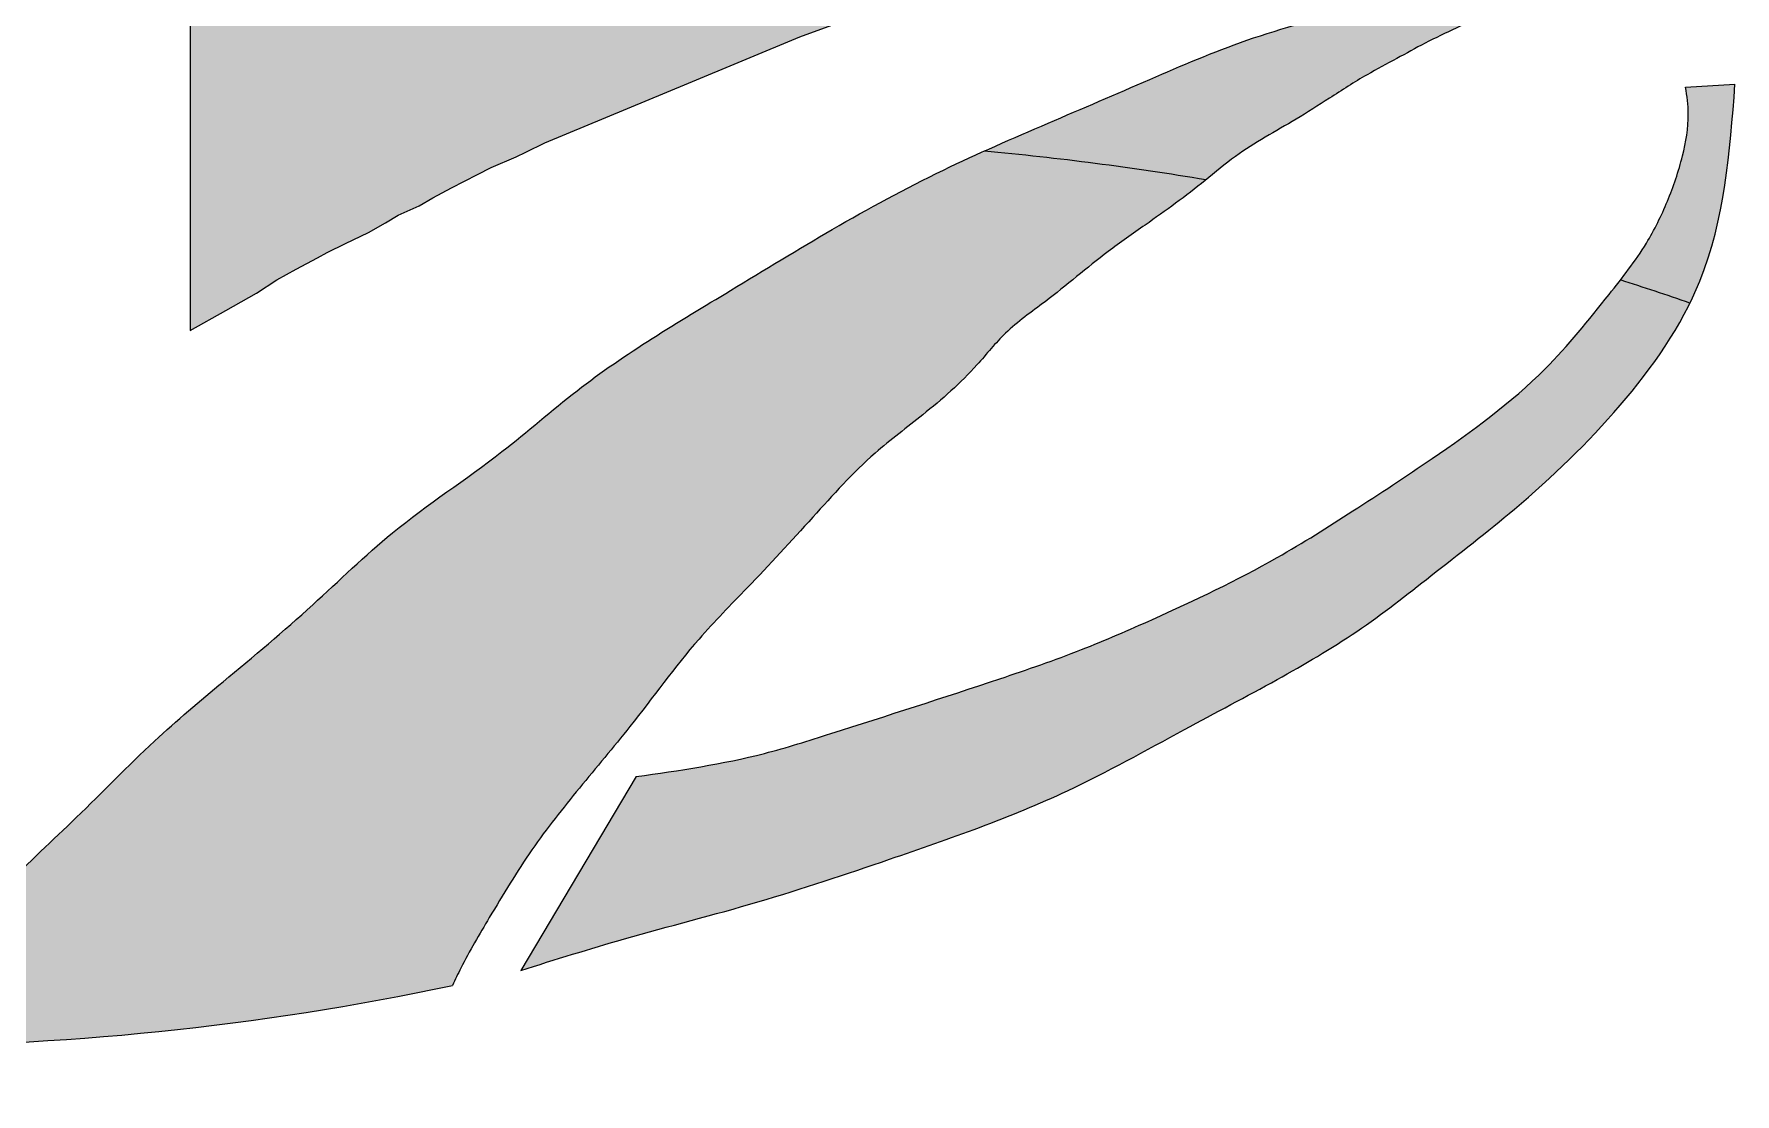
# Model space of a CAD drawing. Extents: x 4283 to 40403, y 1134 to 1764.
# Drawn here: x 4305.45 to 4310.75, y 1149.33 to 1152.63 of the extents above; entities that cross this region are included whole.
import ezdxf

# ---------------------------------------------------------------- set-up
doc = ezdxf.new("R2010")
doc.units = 0

# ---------------------------------------------------------------- blocks, each defined once
blk = doc.blocks.new('A$C0415346C')
h = blk.add_hatch(color=256)
h.dxf.hatch_style = 1
h.paths.add_polyline_path([(1031.245116383667, 983.6028112713466), (1213.790134702751, 1038.14461862433), (1213.790134702751, 614.0463930952101), (1242.457228913801, 630.0760075696489), (1267.199486280879, 643.9109935573507), (1283.406630025071, 654.7171086812596), (1299.052149007926, 663.2363844832616), (1316.005964361253, 672.4680519842291), (1323.859727952644, 676.8030370038686), (1338.602804973109, 684.019341532629), (1357.176672320129, 692.8645844121202), (1370.716094436444, 700.6824120943202), (1381.084611895145, 706.6693207089083), (1397.816083417914, 714.3423518302152), (1408.747919038507, 720.5565363515379), (1423.811757925665, 728.6969225361255), (1444.87312554635, 739.5214690321809), (1455.714930135873, 745.0936436427037), (1475.989420109704, 753.5888227513278), (1483.712041258576, 757.4977365924262), (1499.056746255154, 764.9144292441886), (1614.441251882701, 812.9517853059551), (1703.984770061303, 850.2309142627494), (1846.168958116366, 902.1589435605565), (1967.295437152032, 946.3963474379124), (2078.168753393096, 978.587591145908), (2084.39488480128, 980.9530954739746), (2085.786049749571, 981.6663838966051), (2084.412039973467, 981.7420451224534), (2072.028397859262, 981.7636178839712), (2043.842446443163, 981.1216606982745), (2024.295521653404, 980.40754465072), (1957.455770828354, 978.0436106546076), (1898.501994492647, 975.9585814082748), (1835.460233452555, 969.9888560308827), (1760.905746940888, 957.7407239896461), (1710.528979101393, 951.2717935989349), (1632.789708216907, 933.511342431626), (1579.879958942242, 925.3551691788452), (1541.899601957775, 916.6398295585749), (1527.251873691697, 912.1363703509087), (1527.251873691697, 1855.041413966122), (1214.183905797283, 1855.041413966122), (1090.670241285028, 1726.588322980679), (1090.670241285028, 1680.119627382956), (1212.004001786321, 1799.195738344242), (1212.004001786321, 1225.617303434501), (1017.883230372856, 1196.452131028356), (1017.883230372856, 1534.767915608896), (721.1637446529785, 1534.767915608896), (582.2467283820588, 1399.847296364627), (582.2026759977016, 1347.741574258846), (720.5900437038799, 1471.257977407633), (720.59004370388, 589.8374629595542, 0.08898715280246695), (-0.003079827116835077, 133.6880814124522), (426.5188381499466, -0.0002165022560802754), (446.4611298653181, 21.01524099635208), (463.2864656914317, 38.74600809362892), (483.7702940338786, 60.33214423258323), (516.286639507598, 94.59831012545328), (536.0815545934747, 115.4584601226488), (565.441726371675, 146.3986073682318), (584.1761290367142, 166.1411750023), (612.3855769669028, 191.8646817022674), (637.3734847217711, 210.0965921267161), (663.3348488783665, 232.2628909749661), (695.1349566694844, 260.542372990516), (708.6767161928583, 272.5849090592237), (730.1036117009938, 291.639608825717), (761.7070069856562, 316.5559656108961), (778.3427385886173, 325.6240214255379), (796.7115417571474, 338.97126957227), (821.5123384219181, 358.8186634541236), (848.0114973470918, 377.909354481264), (857.8594264692267, 385.0040616179616), (877.3763682975843, 399.1727406990468), (896.9404482646933, 411.2193497528535), (922.5511287426635, 425.0712458773269), (930.6535574707669, 432.1808082962161), (949.7400852573197, 443.5600549389347), (967.7230964797199, 455.6066639931635), (989.0960499414647, 468.1774754453214), (1007.671912075122, 479.4341929170988), (1031.245116383667, 491.1899970036211)])
h.paths.add_polyline_path([(1021.814557996768, 1074.485730890578), (1021.814557996768, 1140.385795260056), (1051.44114509603, 1141.67011667804), (1083.009789463075, 1143.503206197565), (1112.128172703131, 1144.683645044337)], flags=16)
h.paths.add_polyline_path([(1094.813021154696, 1079.975218104268), (1113.623066614382, 1093.722811085892), (1133.758453779665, 1108.43904916977), (1212.459611298225, 1150.955416487599), (1212.941153052074, 1104.093838181321), (1207.676509323938, 1102.247827644155), (1204.943251200035, 1101.079584634979), (1192.514730486015, 1096.432213129545), (1174.439420818555, 1093.387585938603), (1155.875197180547, 1090.260605471511), (1122.939523145847, 1084.71288039058)], flags=16)
h = blk.add_hatch(color=256)
h.dxf.hatch_style = 1
edge = h.paths.add_edge_path()
edge.add_spline(control_points=[(949.8493996212201, 38.70572674863433), (958.5367197591756, 48.86804559055865), (982.2533517678088, 76.61350173586585), (1023.805445050419, 116.6216400692829), (1067.65891044646, 172.1947924587911), (1125.10535402978, 223.4775467988798), (1180.339602951059, 281.5630142119755), (1245.981612384673, 336.1835878669122), (1310.936469807672, 390.5534715337482), (1380.28734878597, 458.6814307948217), (1457.502655722709, 508.1496182734999), (1541.18850179466, 582.4177035413197), (1633.708622678168, 636.9235481206442), (1731.311563134185, 696.9297291935353), (1816.098479169413, 743.0255438957511), (1902.523270009589, 780.2017584693258), (1984.368797775656, 815.3649142122132), (2062.332852356669, 849.2221736099148), (2150.913183991536, 873.2752947464594), (2200.937251747589, 887.2340064679453), (2315.109742835162, 906.7767180424171), (2277.956023935829, 884.736978102326), (2252.61665349083, 865.6672037733982), (2214.997033100044, 850.1059006961254), (2183.742692813301, 832.3010877386396), (2157.392212993392, 818.6497564826661), (2130.934958509179, 801.4552487986709), (2096.035184836376, 779.0182033971291), (2060.407648970121, 760.3174333411674), (2022.735789021537, 728.094796697996), (1988.186043704247, 703.1657558366254), (1943.866834009451, 672.5051847818089), (1908.27538778778, 641.2835176182884), (1869.676315984069, 614.6803973004558), (1841.814679445517, 579.2665579734861), (1805.968658674884, 547.7407642355453), (1757.483464697472, 511.8623911888453), (1713.251452284379, 462.2117816673597), (1666.794250704963, 411.8126646890937), (1614.250829968512, 358.7625385221199), (1573.479806369915, 301.4759652269659), (1526.792737963072, 246.6050745662008), (1487.03847986139, 196.6762722086623), (1457.267980813578, 146.9525606680822), (1435.768944739245, 110.6282226657537), (1426.872968782142, 91.9625454287075), (1424.667013709783, 87.33505314148351)], knot_values=[0, 0, 0, 0, 40.09507337366676, 109.4652903669566, 172.7433871317415, 251.8772433524777, 339.9014328391045, 413.0047434534933, 507.7710590343301, 594.1294331607862, 703.782172617197, 781.5503926818049, 929.0516808861519, 1024.376740060507, 1125.649287107593, 1217.971463040954, 1306.979463720046, 1391.190188561778, 1479.130130342865, 1557.157781431387, 1627.762026328089, 1635.620626252119, 1673.274166581202, 1728.360477562218, 1754.36353702809, 1781.557702807893, 1817.251008195034, 1848.943628661011, 1906.107422130995, 1937.208501765582, 1997.2787259431, 2033.938854096929, 2098.722291038047, 2139.363235697598, 2173.467598527769, 2232.979619826815, 2282.074425191049, 2354.064383333518, 2431.488056963921, 2488.047325548206, 2577.67421483476, 2641.766753187948, 2704.276902404765, 2768.778461577516, 2815.419035267052, 2830.794344715061, 2830.794344715061, 2830.794344715061, 2830.794344715061], degree=3, periodic=0)
edge.add_arc((961.8618811383058, 2263.79415047045), 2225.12084909694, 269.69068294138543, 282.004646218745, ccw=False)
h = blk.add_hatch(color=256)
h.dxf.hatch_style = 1
edge = h.paths.add_edge_path()
edge.add_spline(control_points=[(2416.241457724187, 809.6407160017407), (2417.367939980279, 802.4603069163131), (2419.923317126362, 784.0179770400027), (2414.261130798244, 752.6147729279219), (2402.479760920905, 717.8824376824996), (2383.770765134221, 679.5985676661367), (2349.012073157719, 635.6727101622819), (2297.561174873612, 571.4663901610511), (2223.643485900844, 517.7325865500352), (2150.249759434082, 469.5807637337821), (2076.999114152131, 423.1693339334561), (2002.869872764422, 388.1041159972774), (1928.416513208853, 355.5869399141266), (1841.755909598985, 325.8009731953243), (1756.629779658993, 298.6649554156902), (1660.140077667093, 267.8945131018991), (1607.10676458427, 260.2042310888646), (1572.489669426199, 255.1844574848874)], knot_values=[0, 0, 0, 0, 0.003723641705813185, 0.009559945535221825, 0.01616163819442673, 0.02262559988732304, 0.03136388164259699, 0.04491805212077477, 0.06484459047340134, 0.07794422603936288, 0.09020551307213806, 0.1094307645409092, 0.1200845084140937, 0.1320271047231928, 0.1565731807034634, 0.1661302103201119, 0.1840946265213775, 0.1840946265213775, 0.1840946265213775, 0.1840946265213775], degree=3, periodic=0)
edge.add_line((1572.489669421542, 255.1844574842067), (1479.511018332417, 99.38673004035803))
edge.add_spline(control_points=[(1479.511018337333, 99.38673004188968), (1507.274358819103, 108.0531977384653), (1570.487316488215, 127.7859804210507), (1670.718848064555, 153.1438859686269), (1789.493288351276, 193.0756179151849), (1906.593551746958, 233.8419242308593), (2006.817916869078, 290.1146450799872), (2085.172832934706, 331.1833442817531), (2152.795431277079, 370.518114491364), (2214.436795659442, 419.1838053715666), (2288.226375569119, 476.1989213428481), (2366.077545346446, 550.7010040470464), (2444.662900483116, 662.5017772797552), (2451.8449680199, 757.3739530349629), (2455.977644100058, 811.9753359930328)], knot_values=[0, 0, 0, 0, 87.24697517211415, 198.6487331795041, 309.9092146283866, 463.2826299183255, 569.2975800410309, 654.0028485885883, 728.9053054618613, 803.4314536445736, 889.3255430651745, 1008.417132978412, 1127.052179269075, 1287.902677334307, 1287.902677334307, 1287.902677334307, 1287.902677334307], degree=3, periodic=0)
edge.add_line((2455.977644099535, 811.9753359862973), (2416.241457724198, 809.6407160016422))
for points in [[(1213.790134702751, 1038.14461862433), (1213.790134702751, 614.0463930952101), (1242.457228913801, 630.0760075696489), (1267.199486280879, 643.9109935573506), (1283.406630025071, 654.7171086812596), (1299.052149007926, 663.2363844832616), (1316.005964361248, 672.4680519842295), (1323.859727952644, 676.8030370038687), (1338.60280497311, 684.0193415326285), (1357.176672320129, 692.8645844121202), (1370.716094436444, 700.6824120943202), (1381.084611895145, 706.6693207089083), (1397.816083417914, 714.3423518302152), (1408.747919038506, 720.5565363515379), (1423.811757925665, 728.6969225361245), (1444.87312554635, 739.5214690321809), (1455.714930135873, 745.0936436427037), (1475.989420109705, 753.5888227513278), (1483.712041258579, 757.4977365924278), (1499.056746255155, 764.9144292441888), (1614.441251882701, 812.9517853059551), (1703.984770061303, 850.2309142627491), (1846.168958116366, 902.1589435605565)], [(2416.241457725875, 809.6407160017407), (2455.977644100058, 811.975335986328)], [(1572.489669426199, 255.1844574920106), (1479.511018337333, 99.38673004859447)]]:
    blk.add_lwpolyline(points)
for centre, radius, start, end in [((1631.649096461901, -1646.636560245348), 2414.921252149366, 80.49273500044653, 84.76142103095923), ((1631.649096461901, -1646.636560245348), 2414.921252149366, 70.95193258531229, 72.34892093963049), ((961.8618811383058, 2263.79415047045), 2225.12084909694, 269.6906829413854, 282.0046462187449)]:
    blk.add_arc(centre, radius, start, end)
for points in [[(949.8493996212201, 38.70572674863433), (976.2623837197316, 68.87230155940415), (1024.057497298709, 119.1499860385666), (1065.563843139113, 166.9137593930354), (1122.16315176744, 222.2190867366953), (1185.051228136013, 283.8092816199387), (1240.393022585995, 331.5730549605796), (1312.242882232415, 393.3650731657399), (1376.388871731659, 451.1843116349301), (1464.432418021999, 516.5452835465076), (1524.805067086636, 565.5661021559717), (1648.324317004808, 646.1863513742792), (1730.079095553374, 695.2069905846147), (1819.38055497437, 742.9707639256703), (1903.650760826771, 780.6790721381767), (1985.405140419505, 815.8734692054568), (2063.508260581468, 847.3591611693373), (2147.778466437216, 872.4980931017781), (2223.731604403685, 890.3708477285436), (2294.207889695565, 894.619778119144), (2287.582829799445, 890.3929378089706), (2256.016046648234, 869.8666759721673), (2206.838545185761, 845.0458175596541), (2183.988251942443, 832.6352089542634), (2160.109047200473, 819.6234359999871), (2129.807822895527, 800.7595046662464), (2102.983513573083, 783.8811559018905), (2054.261222663481, 753.9840376410393), (2029.920823000197, 734.6237106648477), (1981.706006084743, 698.794063526555), (1951.901483920883, 677.4479745960998), (1901.187995918066, 637.1362353956065), (1869.396266236057, 611.8188019549234), (1846.545972996042, 586.5013685079502), (1802.789107657518, 546.1650517405214), (1764.539851194524, 515.3869074304348), (1714.368546490907, 463.7594286708372), (1661.66745200906, 407.0406205572872), (1622.921094449368, 365.8378090425613), (1567.379023308982, 295.49529968344), (1526.708094561371, 245.9601455888478), (1488.579323276179, 196.425170892966), (1454.263389222135, 141.809451352874), (1431.385966869697, 101.165286743475), (1424.667013709783, 87.33505314148351)], [(1479.511018337333, 99.38673004188968), (1562.999666365926, 124.7149273973191), (1670.34238481248, 154.5128383017363), (1776.194198922778, 188.7804627475998), (1919.318222476679, 243.906750399874), (2013.242801897664, 293.0732405952403), (2087.786422868201, 333.3004831060061), (2151.894112442969, 372.0378210803246), (2211.529089010961, 416.7347771258319), (2278.618188302353, 470.3709808630629), (2363.597740665442, 553.8052749101298), (2427.705430240196, 653.6283391953657), (2455.977644100058, 811.9753359930328)]]:
    blk.add_spline(points, degree=3)
blk.add_open_spline([(1572.489669426199, 255.1844574848874), (1607.10676458427, 260.2042310888646), (1660.140077667093, 267.8945131018991), (1756.629779658993, 298.6649554156902), (1841.755909598985, 325.8009731953243), (1928.416513208853, 355.5869399141266), (2002.869872764422, 388.1041159972774), (2076.999114152131, 423.1693339334561), (2150.249759434082, 469.5807637337821), (2223.643485900844, 517.7325865500352), (2297.561174873612, 571.4663901610511), (2349.012073157719, 635.6727101622819), (2383.770765134221, 679.5985676661367), (2402.479760920905, 717.8824376824996), (2414.261130798244, 752.6147729279219), (2419.923317126362, 784.0179770400027), (2417.367939980279, 802.4603069163131), (2416.241457724187, 809.6407160017407)], degree=3, knots=[0, 0, 0, 0, 0.01796441620126553, 0.02752144581791407, 0.05206752179818466, 0.0640101181072838, 0.07466386198046825, 0.09388911344923942, 0.1061504004820146, 0.1192500360479761, 0.1391765744006027, 0.1527307448787805, 0.1614690266340544, 0.1679329883269507, 0.1745346809861557, 0.1803709848155643, 0.1840946265213775, 0.1840946265213775, 0.1840946265213775, 0.1840946265213775])

msp = doc.modelspace()

# ---------------------------------------------------------------- block references
at = {"xscale": 0.003869090909120132, "yscale": 0.003869090909120132, "zscale": 0.003869090909120132}
msp.add_blockref('A$C0415346C', (4301.243497777061, 1149.330731281138), dxfattribs=at)
msp.add_blockref('A$C0415346C', (4301.243497777061, 1149.330731281138), dxfattribs=at)

doc.saveas('drawing.dxf')
